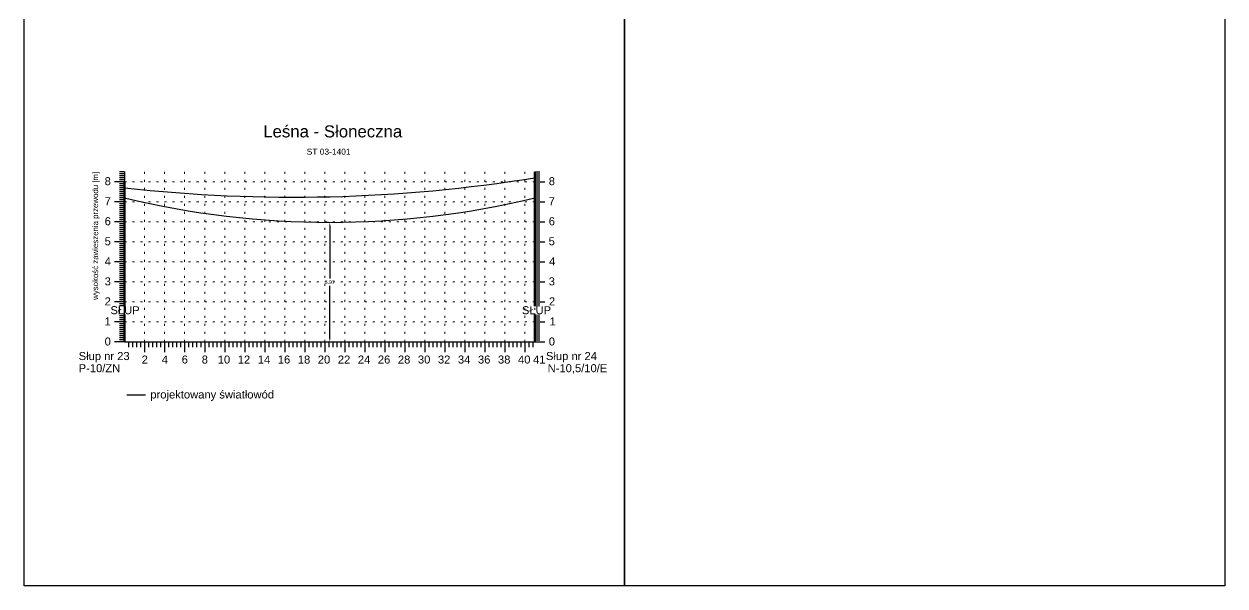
# Model space of a CAD drawing. Header units: metres. Extents: x -155 to 1812, y 681 to 886.
# Drawn here: x 894.5 to 954.5, y 740.5 to 768.6 of the extents above; entities that cross this region are included whole.
import ezdxf

# ---------------------------------------------------------------- set-up
doc = ezdxf.new("R2010")
doc.units = ezdxf.units.M
doc.header["$MEASUREMENT"] = 0
doc.linetypes.add('ACAD_ISO07W100', pattern=[3, 0, -3])
doc.layers.add('ramka', color=7, linetype='Continuous', plot=False)
doc.styles.get("Standard").update_dxf_attribs({"font": 'arial.ttf'})
doc.dimstyles.get("Standard").update_dxf_attribs({"dimtxt": 0.18, "dimasz": 0.18, "dimexe": 0.18, "dimexo": 0.0625, "dimgap": 0.09, "dimtad": 0, "dimtih": 1, "dimtoh": 1, "dimdec": 4, "dimzin": 0, "dimdsep": 46, "dimtxsty": 'Standard', "dimcen": 0.09, "dimadec": 0, "dimazin": 0, "dimtfac": 1, "dimtdec": 4, "dimtofl": 0, "dimtmove": 0, "dimatfit": 3, "dimfxl": 1, "dimtolj": 1, "dimtzin": 0, "dimarcsym": 0})

# ---------------------------------------------------------------- blocks, each defined once
blk = doc.blocks.new('*D321')
at = {"color": 0, "lineweight": -2}
for p, q in [((909.756, 758.667), (909.638, 758.667)), ((909.818, 758.487), (909.818, 755.864)), ((909.818, 752.877), (909.818, 755.5)), ((902.231, 752.697), (909.998, 752.697))]:
    blk.add_line(p, q, dxfattribs=at)
at = {"color": 0}
for points in [[(909.848, 758.487), (909.788, 758.487), (909.818, 758.667)], [(909.788, 752.877), (909.848, 752.877), (909.818, 752.697)]]:
    blk.add_solid(points, dxfattribs=at)
at = {"layer": 'Defpoints', "color": 0}
for p in [(909.818, 758.667), (902.168, 752.697), (909.818, 752.697)]:
    blk.add_point(p, dxfattribs=at)
at = {"color": 0, "lineweight": 25, "insert": (909.818, 755.682), "char_height": 0.18, "attachment_point": 5}
blk.add_mtext('\\A1;5.97', dxfattribs=at)

msp = doc.modelspace()

# ---------------------------------------------------------------- linework, layer by layer
for p, q in [((899.56814, 761.19734), (899.31814, 761.19734)), ((899.56814, 761.09734), (899.31814, 761.09734)), ((899.56814, 760.99734), (899.31814, 760.99734)), ((899.56814, 760.89734), (899.31814, 760.89734)), ((899.56814, 761.19734), (899.56814, 752.69734)), ((920.06814, 761.19734), (920.06814, 752.69734)), ((920.06814, 761.19734), (920.31814, 761.19734)), ((920.06814, 761.09734), (920.31814, 761.09734)), ((920.06814, 760.99734), (920.31814, 760.99734)), ((920.06814, 760.89734), (920.31814, 760.89734)), ((899.56814, 760.69734), (899.06814, 760.69734)), ((899.56814, 760.69734), (899.06814, 760.69734)), ((899.56814, 760.79734), (899.31814, 760.79734)), ((899.56814, 760.59734), (899.31814, 760.59734)), ((899.56814, 760.49734), (899.31814, 760.49734)), ((899.56814, 760.39734), (899.31814, 760.39734)), ((899.56814, 760.29734), (899.31814, 760.29734)), ((920.06814, 760.79734), (920.31814, 760.79734)), ((920.06814, 760.69734), (920.56814, 760.69734)), ((920.06814, 760.69734), (920.56814, 760.69734)), ((920.06814, 760.59734), (920.31814, 760.59734)), ((920.06814, 760.49734), (920.31814, 760.49734)), ((920.06814, 760.39734), (920.31814, 760.39734)), ((920.06814, 760.29734), (920.31814, 760.29734)), ((899.56814, 759.69734), (899.06814, 759.69734)), ((899.56814, 759.69734), (899.06814, 759.69734)), ((899.56814, 760.19734), (899.31814, 760.19734)), ((899.56814, 760.09734), (899.31814, 760.09734)), ((899.56814, 759.99734), (899.31814, 759.99734)), ((899.56814, 759.89734), (899.31814, 759.89734)), ((899.56814, 759.79734), (899.31814, 759.79734)), ((920.06814, 760.19734), (920.31814, 760.19734)), ((920.06814, 760.09734), (920.31814, 760.09734)), ((920.06814, 759.99734), (920.31814, 759.99734)), ((920.06814, 759.89734), (920.31814, 759.89734)), ((920.06814, 759.79734), (920.31814, 759.79734)), ((920.06814, 759.69734), (920.56814, 759.69734)), ((920.06814, 759.69734), (920.56814, 759.69734)), ((899.56814, 759.59734), (899.31814, 759.59734)), ((899.56814, 759.49734), (899.31814, 759.49734)), ((899.56814, 759.39734), (899.31814, 759.39734)), ((899.56814, 759.29734), (899.31814, 759.29734)), ((899.56814, 759.19734), (899.31814, 759.19734)), ((899.56814, 759.09734), (899.31814, 759.09734)), ((920.06814, 759.59734), (920.31814, 759.59734)), ((920.06814, 759.49734), (920.31814, 759.49734)), ((920.06814, 759.39734), (920.31814, 759.39734)), ((920.06814, 759.29734), (920.31814, 759.29734)), ((920.06814, 759.19734), (920.31814, 759.19734)), ((920.06814, 759.09734), (920.31814, 759.09734)), ((899.56814, 758.69734), (899.06814, 758.69734)), ((899.56814, 758.69734), (899.06814, 758.69734)), ((899.56814, 758.99734), (899.31814, 758.99734)), ((899.56814, 758.89734), (899.31814, 758.89734)), ((899.56814, 758.79734), (899.31814, 758.79734)), ((899.56814, 758.59734), (899.31814, 758.59734)), ((899.56814, 758.49734), (899.31814, 758.49734)), ((920.06814, 758.99734), (920.31814, 758.99734)), ((920.06814, 758.89734), (920.31814, 758.89734)), ((920.06814, 758.79734), (920.31814, 758.79734)), ((920.06814, 758.69734), (920.56814, 758.69734)), ((920.06814, 758.69734), (920.56814, 758.69734)), ((920.06814, 758.59734), (920.31814, 758.59734)), ((920.06814, 758.49734), (920.31814, 758.49734)), ((899.56814, 758.39734), (899.31814, 758.39734)), ((899.56814, 758.29734), (899.31814, 758.29734)), ((899.56814, 758.19734), (899.31814, 758.19734)), ((899.56814, 758.09734), (899.31814, 758.09734)), ((899.56814, 757.99734), (899.31814, 757.99734)), ((899.56814, 757.89734), (899.31814, 757.89734)), ((920.06814, 758.39734), (920.31814, 758.39734)), ((920.06814, 758.29734), (920.31814, 758.29734)), ((920.06814, 758.19734), (920.31814, 758.19734)), ((920.06814, 758.09734), (920.31814, 758.09734)), ((920.06814, 757.99734), (920.31814, 757.99734)), ((920.06814, 757.89734), (920.31814, 757.89734)), ((899.56814, 757.69734), (899.06814, 757.69734)), ((899.56814, 757.69734), (899.06814, 757.69734)), ((899.56814, 757.79734), (899.31814, 757.79734)), ((899.56814, 757.59734), (899.31814, 757.59734)), ((899.56814, 757.49734), (899.31814, 757.49734)), ((899.56814, 757.39734), (899.31814, 757.39734)), ((899.56814, 757.29734), (899.31814, 757.29734)), ((920.06814, 757.79734), (920.31814, 757.79734)), ((920.06814, 757.69734), (920.56814, 757.69734)), ((920.06814, 757.69734), (920.56814, 757.69734)), ((920.06814, 757.59734), (920.31814, 757.59734)), ((920.06814, 757.49734), (920.31814, 757.49734)), ((920.06814, 757.39734), (920.31814, 757.39734)), ((920.06814, 757.29734), (920.31814, 757.29734)), ((899.56814, 756.69734), (899.06814, 756.69734)), ((899.56814, 756.69734), (899.06814, 756.69734)), ((899.56814, 757.19734), (899.31814, 757.19734)), ((899.56814, 757.09734), (899.31814, 757.09734)), ((899.56814, 756.99734), (899.31814, 756.99734)), ((899.56814, 756.89734), (899.31814, 756.89734)), ((899.56814, 756.79734), (899.31814, 756.79734)), ((920.06814, 757.19734), (920.31814, 757.19734)), ((920.06814, 757.09734), (920.31814, 757.09734)), ((920.06814, 756.99734), (920.31814, 756.99734)), ((920.06814, 756.89734), (920.31814, 756.89734)), ((920.06814, 756.79734), (920.31814, 756.79734)), ((920.06814, 756.69734), (920.56814, 756.69734)), ((920.06814, 756.69734), (920.56814, 756.69734)), ((899.56814, 756.59734), (899.31814, 756.59734)), ((899.56814, 756.49734), (899.31814, 756.49734)), ((899.56814, 756.39734), (899.31814, 756.39734)), ((899.56814, 756.29734), (899.31814, 756.29734)), ((899.56814, 756.19734), (899.31814, 756.19734)), ((899.56814, 756.09734), (899.31814, 756.09734)), ((920.06814, 756.59734), (920.31814, 756.59734)), ((920.06814, 756.49734), (920.31814, 756.49734)), ((920.06814, 756.39734), (920.31814, 756.39734)), ((920.06814, 756.29734), (920.31814, 756.29734)), ((920.06814, 756.19734), (920.31814, 756.19734)), ((920.06814, 756.09734), (920.31814, 756.09734)), ((899.56814, 755.69734), (899.06814, 755.69734)), ((899.56814, 755.69734), (899.06814, 755.69734)), ((899.56814, 755.99734), (899.31814, 755.99734)), ((899.56814, 755.89734), (899.31814, 755.89734)), ((899.56814, 755.79734), (899.31814, 755.79734)), ((899.56814, 755.59734), (899.31814, 755.59734)), ((899.56814, 755.49734), (899.31814, 755.49734)), ((920.06814, 755.99734), (920.31814, 755.99734)), ((920.06814, 755.89734), (920.31814, 755.89734)), ((920.06814, 755.79734), (920.31814, 755.79734)), ((920.06814, 755.69734), (920.56814, 755.69734)), ((920.06814, 755.69734), (920.56814, 755.69734)), ((920.06814, 755.59734), (920.31814, 755.59734)), ((920.06814, 755.49734), (920.31814, 755.49734)), ((899.56814, 755.39734), (899.31814, 755.39734)), ((899.56814, 755.29734), (899.31814, 755.29734)), ((899.56814, 755.19734), (899.31814, 755.19734)), ((899.56814, 755.09734), (899.31814, 755.09734)), ((899.56814, 754.99734), (899.31814, 754.99734)), ((899.56814, 754.89734), (899.31814, 754.89734)), ((920.06814, 755.39734), (920.31814, 755.39734)), ((920.06814, 755.29734), (920.31814, 755.29734)), ((920.06814, 755.19734), (920.31814, 755.19734)), ((920.06814, 755.09734), (920.31814, 755.09734)), ((920.06814, 754.99734), (920.31814, 754.99734)), ((920.06814, 754.89734), (920.31814, 754.89734)), ((899.56814, 754.69734), (899.06814, 754.69734)), ((899.56814, 754.69734), (899.06814, 754.69734)), ((899.56814, 754.79734), (899.31814, 754.79734)), ((899.56814, 754.59734), (899.31814, 754.59734)), ((899.56814, 754.49734), (899.31814, 754.49734)), ((899.56814, 754.39734), (899.31814, 754.39734)), ((899.56814, 754.29734), (899.31814, 754.29734)), ((920.06814, 754.79734), (920.31814, 754.79734)), ((920.06814, 754.69734), (920.56814, 754.69734)), ((920.06814, 754.69734), (920.56814, 754.69734)), ((920.06814, 754.59734), (920.31814, 754.59734)), ((920.06814, 754.49734), (920.31814, 754.49734)), ((920.06814, 754.39734), (920.31814, 754.39734)), ((920.06814, 754.29734), (920.31814, 754.29734)), ((899.56814, 753.69734), (899.06814, 753.69734)), ((899.56814, 753.69734), (899.06814, 753.69734)), ((899.56814, 754.19734), (899.31814, 754.19734)), ((899.56814, 754.09734), (899.31814, 754.09734)), ((899.56814, 753.99734), (899.31814, 753.99734)), ((899.56814, 753.89734), (899.31814, 753.89734)), ((899.56814, 753.79734), (899.31814, 753.79734)), ((920.06814, 754.19734), (920.31814, 754.19734)), ((920.06814, 754.09734), (920.31814, 754.09734)), ((920.06814, 753.99734), (920.31814, 753.99734)), ((920.06814, 753.89734), (920.31814, 753.89734)), ((920.06814, 753.79734), (920.31814, 753.79734)), ((920.06814, 753.69734), (920.56814, 753.69734)), ((920.06814, 753.69734), (920.56814, 753.69734)), ((899.56814, 753.59734), (899.31814, 753.59734)), ((899.56814, 753.49734), (899.31814, 753.49734)), ((899.56814, 753.39734), (899.31814, 753.39734)), ((899.56814, 753.29734), (899.31814, 753.29734)), ((899.56814, 753.19734), (899.31814, 753.19734)), ((899.56814, 753.09734), (899.31814, 753.09734)), ((920.06814, 753.59734), (920.31814, 753.59734)), ((920.06814, 753.49734), (920.31814, 753.49734)), ((920.06814, 753.39734), (920.31814, 753.39734)), ((920.06814, 753.29734), (920.31814, 753.29734)), ((920.06814, 753.19734), (920.31814, 753.19734)), ((920.06814, 753.09734), (920.31814, 753.09734)), ((899.56814, 752.69734), (899.06814, 752.69734)), ((899.56814, 752.99734), (899.31814, 752.99734)), ((899.56814, 752.89734), (899.31814, 752.89734)), ((899.56814, 752.79734), (899.31814, 752.79734)), ((899.56814, 752.69734), (899.31814, 752.69734)), ((899.56814, 752.69734), (919.06814, 752.69734)), ((899.76814, 752.69734), (899.76814, 752.44734)), ((899.96814, 752.69734), (899.96814, 752.44734)), ((900.16814, 752.69734), (900.16814, 752.44734)), ((900.36814, 752.69734), (900.36814, 752.44734)), ((900.56814, 752.69734), (900.56814, 752.19734)), ((900.76814, 752.69734), (900.76814, 752.44734)), ((900.96814, 752.69734), (900.96814, 752.44734)), ((901.16814, 752.69734), (901.16814, 752.44734)), ((901.36814, 752.69734), (901.36814, 752.44734)), ((901.56814, 752.69734), (901.56814, 752.19734)), ((901.76814, 752.69734), (901.76814, 752.44734)), ((901.96814, 752.69734), (901.96814, 752.44734)), ((902.16814, 752.69734), (902.16814, 752.44734)), ((902.36814, 752.69734), (902.36814, 752.44734)), ((902.56814, 752.69734), (902.56814, 752.19734)), ((902.76814, 752.69734), (902.76814, 752.44734)), ((902.96814, 752.69734), (902.96814, 752.44734)), ((903.16814, 752.69734), (903.16814, 752.44734)), ((903.36814, 752.69734), (903.36814, 752.44734)), ((903.56814, 752.69734), (903.56814, 752.19734)), ((903.76814, 752.69734), (903.76814, 752.44734)), ((903.96814, 752.69734), (903.96814, 752.44734)), ((904.16814, 752.69734), (904.16814, 752.44734)), ((904.36814, 752.69734), (904.36814, 752.44734)), ((904.56814, 752.69734), (904.56814, 752.19734)), ((904.76814, 752.69734), (904.76814, 752.44734)), ((904.96814, 752.69734), (904.96814, 752.44734)), ((905.16814, 752.69734), (905.16814, 752.44734)), ((905.36814, 752.69734), (905.36814, 752.44734)), ((905.56814, 752.69734), (905.56814, 752.19734)), ((905.76814, 752.69734), (905.76814, 752.44734)), ((905.96814, 752.69734), (905.96814, 752.44734)), ((906.16814, 752.69734), (906.16814, 752.44734)), ((906.36814, 752.69734), (906.36814, 752.44734)), ((906.56814, 752.69734), (906.56814, 752.19734)), ((906.76814, 752.69734), (906.76814, 752.44734)), ((906.96814, 752.69734), (906.96814, 752.44734)), ((907.16814, 752.69734), (907.16814, 752.44734)), ((907.36814, 752.69734), (907.36814, 752.44734)), ((907.56814, 752.69734), (907.56814, 752.19734)), ((907.76814, 752.69734), (907.76814, 752.44734)), ((907.96814, 752.69734), (907.96814, 752.44734)), ((908.16814, 752.69734), (908.16814, 752.44734)), ((908.36814, 752.69734), (908.36814, 752.44734)), ((908.56814, 752.69734), (908.56814, 752.19734)), ((908.76814, 752.69734), (908.76814, 752.44734)), ((908.96814, 752.69734), (908.96814, 752.44734)), ((909.16814, 752.69734), (909.16814, 752.44734)), ((909.36814, 752.69734), (909.36814, 752.44734)), ((909.56814, 752.69734), (909.56814, 752.19734)), ((909.76814, 752.69734), (909.76814, 752.44734)), ((909.96814, 752.69734), (909.96814, 752.44734)), ((910.16814, 752.69734), (910.16814, 752.44734)), ((910.36814, 752.69734), (910.36814, 752.44734)), ((910.56814, 752.69734), (910.56814, 752.19734)), ((910.76814, 752.69734), (910.76814, 752.44734)), ((910.96814, 752.69734), (910.96814, 752.44734)), ((911.16814, 752.69734), (911.16814, 752.44734)), ((911.36814, 752.69734), (911.36814, 752.44734)), ((911.56814, 752.69734), (911.56814, 752.19734)), ((911.76814, 752.69734), (911.76814, 752.44734)), ((911.96814, 752.69734), (911.96814, 752.44734)), ((912.16814, 752.69734), (912.16814, 752.44734)), ((912.36814, 752.69734), (912.36814, 752.44734)), ((912.56814, 752.69734), (912.56814, 752.19734)), ((912.76814, 752.69734), (912.76814, 752.44734)), ((912.96814, 752.69734), (912.96814, 752.44734)), ((913.16814, 752.69734), (913.16814, 752.44734)), ((913.36814, 752.69734), (913.36814, 752.44734)), ((913.56814, 752.69734), (913.56814, 752.19734)), ((913.76814, 752.69734), (913.76814, 752.44734)), ((913.96814, 752.69734), (913.96814, 752.44734)), ((914.16814, 752.69734), (914.16814, 752.44734)), ((914.36814, 752.69734), (914.36814, 752.44734)), ((914.56814, 752.69734), (914.56814, 752.19734)), ((914.76814, 752.69734), (914.76814, 752.44734)), ((914.96814, 752.69734), (914.96814, 752.44734)), ((915.16814, 752.69734), (915.16814, 752.44734)), ((915.36814, 752.69734), (915.36814, 752.44734)), ((915.56814, 752.69734), (915.56814, 752.19734)), ((915.76814, 752.69734), (915.76814, 752.44734)), ((915.96814, 752.69734), (915.96814, 752.44734)), ((916.16814, 752.69734), (916.16814, 752.44734)), ((916.36814, 752.69734), (916.36814, 752.44734)), ((916.56814, 752.69734), (916.56814, 752.19734)), ((916.76814, 752.69734), (916.76814, 752.44734)), ((916.96814, 752.69734), (916.96814, 752.44734)), ((917.16814, 752.69734), (917.16814, 752.44734)), ((917.36814, 752.69734), (917.36814, 752.44734)), ((917.56814, 752.69734), (917.56814, 752.19734)), ((917.76814, 752.69734), (917.76814, 752.44734)), ((917.96814, 752.69734), (917.96814, 752.44734)), ((918.16814, 752.69734), (918.16814, 752.44734)), ((918.36814, 752.69734), (918.36814, 752.44734)), ((918.56814, 752.69734), (918.56814, 752.19734)), ((918.56814, 752.69734), (918.56814, 752.19734)), ((918.76814, 752.69734), (918.76814, 752.44734)), ((918.96814, 752.69734), (918.96814, 752.44734)), ((919.16814, 752.69734), (919.16814, 752.44734)), ((919.36814, 752.69734), (919.36814, 752.44734)), ((919.56814, 752.69734), (919.56814, 752.19734)), ((919.56814, 752.69734), (919.56814, 752.19734)), ((919.76814, 752.69734), (919.76814, 752.44734)), ((919.96814, 752.69734), (919.96814, 752.44734)), ((920.06814, 752.99734), (920.31814, 752.99734)), ((920.06814, 752.89734), (920.31814, 752.89734)), ((920.06814, 752.79734), (920.31814, 752.79734)), ((920.06814, 752.69734), (920.56814, 752.69734)), ((920.06814, 752.69734), (920.31814, 752.69734))]:
    msp.add_line(p, q)
at = {"linetype": 'ACAD_ISO07W100', "lineweight": 15, "ltscale": 0.1}
for p, q in [((900.56814, 752.69734), (900.56814, 761.19734)), ((901.56814, 752.69734), (901.56814, 761.19734)), ((902.56814, 752.69734), (902.56814, 761.19734)), ((903.56814, 752.69734), (903.56814, 761.19734)), ((904.56814, 752.69734), (904.56814, 761.19734)), ((905.56814, 752.69734), (905.56814, 761.19734)), ((906.56814, 752.69734), (906.56814, 761.19734)), ((907.56814, 752.69734), (907.56814, 761.19734)), ((908.56814, 752.69734), (908.56814, 761.19734)), ((909.56814, 752.69734), (909.56814, 761.19734)), ((910.56814, 752.69734), (910.56814, 761.19734)), ((911.56814, 752.69734), (911.56814, 761.19734)), ((912.56814, 752.69734), (912.56814, 761.19734)), ((913.56814, 752.69734), (913.56814, 761.19734)), ((914.56814, 752.69734), (914.56814, 761.19734)), ((915.56814, 752.69734), (915.56814, 761.19734)), ((916.56814, 752.69734), (916.56814, 761.19734)), ((917.56814, 752.69734), (917.56814, 761.19734)), ((918.56814, 752.69734), (918.56814, 761.19734)), ((920.06814, 752.69734), (920.06814, 761.19734)), ((899.56814, 760.69734), (920.56814, 760.69734)), ((899.56814, 759.69734), (920.56814, 759.69734)), ((899.56814, 758.69734), (920.56814, 758.69734)), ((899.56814, 757.69734), (920.56814, 757.69734)), ((899.56814, 756.69734), (920.56814, 756.69734)), ((899.56814, 755.69734), (920.56814, 755.69734)), ((899.56814, 754.69734), (920.56814, 754.69734)), ((899.56814, 753.69734), (920.56814, 753.69734)), ((899.56814, 752.69734), (919.06814, 752.69734))]:
    msp.add_line(p, q, dxfattribs=at)
at = {"lineweight": 100}
for p, q in [((920.06814, 761.19734), (920.06814, 752.69734)), ((899.56814, 760.69734), (899.56814, 752.69734))]:
    msp.add_line(p, q, dxfattribs=at)
at = {"lineweight": 25}
msp.add_line((918.56814, 752.69734), (920.56814, 752.69734), dxfattribs=at)
at = {"color": 3, "lineweight": 25}
msp.add_line((899.67369, 750.06712), (900.60428, 750.06712), dxfattribs=at)
at = {"lineweight": 25}
for points in [[(894.54271, 770.52182), (924.54271, 770.52182), (924.54271, 740.52182), (894.54271, 740.52182), (894.54271, 770.52182)], [(924.54271, 770.52182), (954.54271, 770.52182), (954.54271, 740.52182), (924.54271, 740.52182), (924.54271, 770.52182)], [(909.56814, 752.69734), (914.56814, 752.69734)], [(919.56814, 752.69734), (920.56814, 752.69734)]]:
    msp.add_lwpolyline(points, dxfattribs=at)
at = {"lineweight": 30}
msp.add_arc((907.99523, 835.38662), 75.46131, 263.5881579, 279.2062042, dxfattribs=at)
at = {"color": 3, "lineweight": 30}
msp.add_arc((909.81814, 801.99067), 43.32333, 256.3144532, 283.6855468, dxfattribs=at)
at = {"layer": 'ramka'}
msp.add_line((899.56814, 752.69734), (909.81814, 752.69734), dxfattribs=at)
msp.add_line((899.56814, 752.69734), (909.81814, 752.69734), dxfattribs=at)

# ---------------------------------------------------------------- texts
for s, height, p in [('ST 03-1401', 0.3, (908.66671, 762.0455)), ('8', 0.4, (898.57088, 760.52324)), ('8', 0.4, (920.75653, 760.52324)), ('7', 0.4, (898.57088, 759.52324)), ('7', 0.4, (920.75353, 759.52324)), ('6', 0.4, (898.57088, 758.52324)), ('6', 0.4, (920.75926, 758.52324)), ('5', 0.4, (898.57088, 757.52324)), ('5', 0.4, (920.7538, 757.52324)), ('4', 0.4, (898.57088, 756.52324)), ('4', 0.4, (920.77454, 756.52324)), ('3', 0.4, (898.57088, 755.52324)), ('3', 0.4, (920.75653, 755.52324)), ('2', 0.4, (898.57088, 754.52324)), ('2', 0.4, (920.76772, 754.52324)), ('1', 0.4, (898.57088, 753.52324)), ('1', 0.4, (920.79637, 753.52324)), ('0', 0.4, (898.57088, 752.52324)), ('0', 0.4, (920.75817, 752.52324)), ('Słup nr 23', 0.4, (897.27289, 751.79542)), ('2', 0.4, (900.42133, 751.62166)), ('4', 0.4, (901.42133, 751.62166)), ('6', 0.4, (902.42133, 751.62166)), ('8', 0.4, (903.42133, 751.62166)), ('10', 0.4, (904.22133, 751.62166)), ('12', 0.4, (905.22133, 751.62166)), ('14', 0.4, (906.22133, 751.62166)), ('16', 0.4, (907.22133, 751.62166)), ('18', 0.4, (908.22133, 751.62166)), ('20', 0.4, (909.22133, 751.62166)), ('22', 0.4, (910.22133, 751.62166)), ('24', 0.4, (911.22133, 751.62166)), ('26', 0.4, (912.22133, 751.62166)), ('28', 0.4, (913.22133, 751.62166)), ('30', 0.4, (914.22133, 751.62166)), ('32', 0.4, (915.22133, 751.62166)), ('34', 0.4, (916.22133, 751.62166)), ('36', 0.4, (917.22133, 751.62166)), ('38', 0.4, (918.22133, 751.62166)), ('40', 0.4, (919.22133, 751.62166)), ('41', 0.4, (919.9749, 751.62166)), ('Słup nr 24', 0.4, (920.61874, 751.79542)), ('P-10/ZN', 0.4, (897.27289, 751.19053)), ('N-10,5/10/E', 0.4, (920.70225, 751.19053)), ('projektowany światłowód', 0.4, (900.85304, 749.87735))]:
    msp.add_text(s, height=height).set_placement(p)
at = {"lineweight": 25, "insert": (909.9664, 763.20379), "char_height": 0.6, "width": 9.5967258, "attachment_point": 5}
msp.add_mtext('Leśna - Słoneczna', dxfattribs=at)

# ---------------------------------------------------------------- dimensions: what is measured, and where the dimension line sits
at = {"lineweight": 25}
dim = msp.add_linear_dim(base=(909.81814, 752.69734), p1=(909.81814, 758.66734), p2=(902.16814, 752.69734), angle=90, text='5.97', dimstyle='Standard', override={"dimtxsty": 'Standard'}, dxfattribs=at)
dim.commit()
dim.dimension.update_dxf_attribs({"geometry": '*D321', "text_midpoint": (909.81814, 755.68234)})

# ---------------------------------------------------------------- next in the draw order: texts
at = {"lineweight": 18, "insert": (897.96537, 754.79944), "char_height": 0.28, "attachment_point": 1, "rotation": 90, "bg_fill": 3, "box_fill_scale": 1, "bg_fill_color": 256, "bg_fill_transparency": 0}
msp.add_mtext_dynamic_manual_height_columns('wysokość zawieszenia przewodu [m]', width=9.2804774, gutter_width=2, heights=[-0.36385], dxfattribs=at)
at = {"lineweight": 18, "char_height": 0.4, "attachment_point": 1, "bg_fill": 3, "box_fill_scale": 1, "bg_fill_color": 256, "bg_fill_transparency": 0}
for insert in [(898.86004, 754.48354), (919.41721, 754.48354)]:
    msp.add_mtext_dynamic_manual_height_columns('SŁUP', width=1.5368437, gutter_width=2, heights=[-0.41364], dxfattribs=dict(at, insert=insert))

# ---------------------------------------------------------------- next in the draw order: linework, layer by layer
at = {"linetype": 'ACAD_ISO07W100', "lineweight": 15, "ltscale": 0.1}
for p, q in [((919.56814, 752.69734), (919.56814, 761.19734)), ((920.06814, 752.69734), (920.06814, 761.19734))]:
    msp.add_line(p, q, dxfattribs=at)
at = {"layer": 'ramka'}
msp.add_line((899.56814, 752.69734), (899.56814, 760.19734), dxfattribs=at)

doc.saveas('drawing.dxf')
